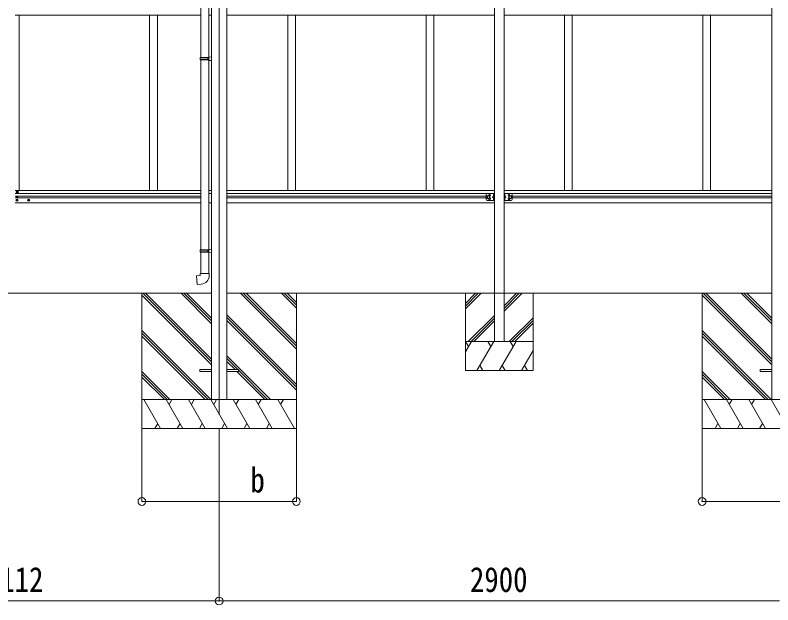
# Model space of a CAD drawing. Units: millimetres at full size, sheet at 1:40; details may follow other scales. Extents: x -11181 to 11305, y -7804 to 7716.
# Drawn here: x 4499 to 8421, y -2171 to 881 of the extents above; entities that cross this region are included whole.
import ezdxf
from ezdxf.enums import TextEntityAlignment as Align

# ---------------------------------------------------------------- set-up
doc = ezdxf.new("R2010")
doc.units = ezdxf.units.MM
doc.header["$LTSCALE"] = 40
doc.header["$PDMODE"] = 32
doc.header["$PDSIZE"] = 40
for name, color, linetype, lineweight in [('0-0_0', 7, 'Continuous', 9), ('0-1_本体', 4, 'Continuous', 9), ('0-2_部品', 7, 'Continuous', 9), ('0-8_PARTS2', 2, 'Continuous', 9), ('0-A_寸法', 6, 'Continuous', 9), ('1-0_FRAME', 7, 'Continuous', 9), ('1-1_GLASS', 4, 'Continuous', 9), ('1-2_GLASS_SEAL', 7, 'Continuous', 9), ('1-3_NOTPRINT', 4, 'Continuous', 9)]:
    doc.layers.add(name, color=color, linetype=linetype, lineweight=lineweight)
doc.styles.add('ＭＳ ゴシック', font='')
doc.styles.get('ＭＳ ゴシック').set_extended_font_data('MS Gothic')

msp = doc.modelspace()

# ---------------------------------------------------------------- linework, layer by layer
at = {"layer": '0-0_0'}
for p, q in [((3482.76, -558.19), (5175.76, -558.19)), ((5515.76, -558.19), (3822.76, -558.19)), ((5155.26, -558.19), (5155.26, -1258.19)), ((5515.76, -928.2), (5155.26, -567.7)), ((5515.76, -914.06), (5159.89, -558.19)), ((5515.76, -899.92), (5174.03, -558.19)), ((5515.76, -716.07), (5357.88, -558.19)), ((5515.76, -701.93), (5372.02, -558.19)), ((5515.76, -687.79), (5386.16, -558.19)), ((8415.76, -558.19), (5594.76, -558.19)), ((5955.26, -847.2), (5666.25, -558.19)), ((5955.26, -833.06), (5680.39, -558.19)), ((5955.26, -818.92), (5694.53, -558.19)), ((5955.26, -635.07), (5878.38, -558.19)), ((5955.26, -620.93), (5892.52, -558.19)), ((5955.26, -606.79), (5906.66, -558.19)), ((5955.26, -558.19), (5955.26, -1258.19)), ((8055.26, -558.19), (8055.26, -1258.19)), ((8415.76, -928.2), (8055.26, -567.7)), ((8415.76, -914.06), (8059.89, -558.19)), ((8415.76, -899.92), (8074.03, -558.19)), ((8415.76, -716.07), (8257.88, -558.19)), ((8415.76, -701.93), (8272.02, -558.19)), ((8415.76, -687.79), (8286.16, -558.19)), ((5955.26, -1031.05), (5594.76, -670.55)), ((5955.26, -1045.19), (5594.76, -684.69)), ((5955.26, -1059.33), (5594.76, -698.84)), ((5511.9, -1108.19), (5155.26, -751.55)), ((5497.76, -1108.19), (5155.26, -765.69)), ((5483.62, -1108.19), (5155.26, -779.84)), ((8411.9, -1108.19), (8055.26, -751.55)), ((8397.76, -1108.19), (8055.26, -765.69)), ((8383.62, -1108.19), (8055.26, -779.84)), ((5820.27, -1108.19), (5594.76, -882.68)), ((5651.61, -953.68), (5594.76, -896.83)), ((5637.47, -953.68), (5594.76, -910.97)), ((5299.77, -1108.19), (5155.26, -963.68)), ((5285.63, -1108.19), (5155.26, -977.83)), ((5791.98, -1108.19), (5646.47, -962.68)), ((5806.13, -1108.19), (5655.26, -957.33)), ((8199.77, -1108.19), (8055.26, -963.68)), ((8185.63, -1108.19), (8055.26, -977.83)), ((5271.48, -1108.19), (5155.26, -991.97)), ((8171.48, -1108.19), (8055.26, -991.97)), ((5155.26, -1108.19), (5955.26, -1108.19)), ((5252.15, -1258.19), (5165.55, -1108.19)), ((5367.62, -1258.19), (5281.02, -1108.19)), ((5311.02, -1108.19), (5296.02, -1134.17)), ((5483.09, -1258.19), (5396.49, -1108.19)), ((5411.49, -1134.17), (5426.49, -1108.19)), ((5598.56, -1258.19), (5511.96, -1108.19)), ((5526.96, -1134.17), (5541.96, -1108.19)), ((5714.03, -1258.19), (5627.43, -1108.19)), ((5642.43, -1134.17), (5657.43, -1108.19)), ((5829.5, -1258.19), (5742.9, -1108.19)), ((5757.9, -1134.17), (5772.9, -1108.19)), ((5944.97, -1258.19), (5858.37, -1108.19)), ((5873.37, -1134.17), (5888.37, -1108.19)), ((8055.26, -1108.19), (8855.26, -1108.19)), ((8152.15, -1258.19), (8065.55, -1108.19)), ((8267.62, -1258.19), (8181.02, -1108.19)), ((8211.02, -1108.19), (8196.02, -1134.17)), ((8383.09, -1258.19), (8296.49, -1108.19)), ((8311.49, -1134.17), (8326.49, -1108.19)), ((8498.56, -1258.19), (8411.96, -1108.19)), ((5237.15, -1232.21), (5222.15, -1258.19)), ((5352.62, -1232.21), (5337.62, -1258.19)), ((5468.09, -1232.21), (5453.09, -1258.19)), ((5583.56, -1232.21), (5568.56, -1258.19)), ((5699.03, -1232.21), (5684.03, -1258.19)), ((5814.5, -1232.21), (5799.5, -1258.19)), ((8137.15, -1232.21), (8122.15, -1258.19)), ((8252.62, -1232.21), (8237.62, -1258.19)), ((8368.09, -1232.21), (8353.09, -1258.19)), ((5955.26, -1258.19), (5155.26, -1258.19)), ((8855.26, -1258.19), (8055.26, -1258.19))]:
    msp.add_line(p, q, dxfattribs=at)
at = {"layer": '0-1_本体'}
for p, q in [((5515.76, 2034.19), (5515.76, -1108.22)), ((5594.76, 2034.19), (5594.76, -1108.22)), ((8415.76, 2034.19), (8415.76, -1108.22))]:
    msp.add_line(p, q, dxfattribs=at)
at = {"layer": '0-2_部品'}
for p, q in [((5459.76, 1755.56), (5459.76, 661.37)), ((5501.76, 1753), (5501.76, 663.93)), ((5457.76, 659.37), (5458.76, 661.37)), ((5457.76, 659.37), (5501.76, 659.37)), ((5457.76, 659.37), (5457.76, 651.37)), ((5457.76, 651.37), (5501.76, 651.37)), ((5457.76, 651.37), (5458.76, 649.37)), ((5458.76, 661.37), (5501.76, 661.37)), ((5458.76, 649.37), (5501.76, 649.37)), ((5459.76, 649.37), (5459.76, -333.79)), ((5497.28, 659.37), (5496.85, 661.37)), ((5499.76, 663.87), (5515.76, 664.34)), ((5499.76, 661.87), (5499.76, 663.87)), ((5499.76, 661.87), (5501.76, 661.87)), ((5499.76, 646.87), (5499.76, 648.87)), ((5499.76, 646.87), (5515.76, 646.4)), ((5501.76, 646.81), (5501.76, -331.23)), ((5515.76, 664.34), (5515.76, 646.4)), ((5457.76, -335.79), (5458.76, -333.79)), ((5457.76, -335.79), (5501.76, -335.79)), ((5457.76, -335.79), (5457.76, -343.79)), ((5457.76, -343.79), (5501.76, -343.79)), ((5457.76, -343.79), (5458.76, -345.79)), ((5458.76, -333.79), (5501.76, -333.79)), ((5458.76, -345.79), (5501.76, -345.79)), ((5459.76, -345.79), (5459.76, -455.79)), ((5497.28, -335.79), (5496.85, -333.79)), ((5499.76, -331.29), (5515.76, -330.82)), ((5499.76, -333.29), (5499.76, -331.29)), ((5499.76, -333.29), (5501.76, -333.29)), ((5499.76, -348.29), (5499.76, -346.29)), ((5499.76, -348.29), (5515.76, -348.76)), ((5501.76, -348.35), (5501.76, -455.79)), ((5515.76, -330.82), (5515.76, -348.76)), ((5457.76, -455.79), (5503.76, -455.79)), ((5457.76, -465.79), (5457.76, -455.79)), ((5503.76, -455.79), (5503.76, -466.71))]:
    msp.add_line(p, q, dxfattribs=at)
at = {"layer": '0-2_部品', "color": 4}
for p, q in [((5515.76, -953.68), (5455.26, -953.68)), ((5455.26, -953.68), (5455.26, -962.68)), ((5515.76, -962.68), (5455.26, -962.68)), ((5655.26, -953.68), (5594.76, -953.68)), ((5655.26, -962.68), (5594.76, -962.68)), ((5655.26, -953.68), (5655.26, -962.68)), ((8415.76, -953.68), (8355.26, -953.68)), ((8355.26, -953.68), (8355.26, -962.68)), ((8415.76, -962.68), (8355.26, -962.68))]:
    msp.add_line(p, q, dxfattribs=at)
at = {"layer": '0-2_部品'}
for points in [[(5497.28, 659.37), (5497.28, 651.37), (5496.85, 649.37)], [(5499.76, 648.87), (5501.76, 648.87), (5501.76, 661.87)], [(5497.28, -335.79), (5497.28, -343.79), (5496.85, -345.79)], [(5499.76, -346.29), (5501.76, -346.29), (5501.76, -333.29)], [(5462.68, -511.54), (5441.84, -513.36), (5437.84, -467.53), (5457.76, -465.79)]]:
    msp.add_lwpolyline(points, dxfattribs=at)
msp.add_arc((5458.76, -466.71), 45, 275, 0, dxfattribs=at)
at = {"layer": '0-8_PARTS2'}
msp.add_line((5555.26, 2188.15), (5555.26, -1187.08), dxfattribs=at)
at = {"layer": '0-A_寸法'}
for p, q in [((5155.26, -1636.08), (5155.26, -1261.67)), ((5555.26, -2151.07), (5555.26, -1261.67)), ((5955.26, -1636.08), (5955.26, -1261.67)), ((8055.26, -1636.08), (8055.26, -1261.67)), ((5955.26, -1636.08), (5155.26, -1636.08)), ((8855.26, -1636.08), (8055.26, -1636.08)), ((3443.26, -2151.07), (5555.26, -2151.07)), ((8455.26, -2151.07), (5555.26, -2151.07))]:
    msp.add_line(p, q, dxfattribs=at)
for p in [(5155.26, -1636.08), (5955.26, -1636.08), (8055.26, -1636.08), (5555.26, -2151.07)]:
    msp.add_point(p, dxfattribs=at)
at = {"layer": '1-0_FRAME'}
for p, q in [((6830.28, -558.39), (6830.28, -958.39)), ((6830.28, -610.74), (6882.62, -558.39)), ((6830.28, -624.88), (6896.77, -558.39)), ((6830.28, -639.02), (6910.91, -558.39)), ((7030.28, -622.87), (7094.76, -558.39)), ((7030.28, -637.01), (7108.9, -558.39)), ((7030.28, -651.15), (7123.04, -558.39)), ((7180.28, -958.39), (7180.28, -558.39)), ((6844.76, -808.39), (6980.28, -672.87)), ((6858.9, -808.39), (6980.28, -687.01)), ((6873.04, -808.39), (6980.28, -701.15)), ((7056.89, -808.39), (7180.28, -685)), ((7071.03, -808.39), (7180.28, -699.14)), ((7085.17, -808.39), (7180.28, -713.29)), ((6830.28, -861.5), (6860.94, -808.39)), ((6830.28, -808.39), (7180.28, -808.39)), ((6845.94, -834.37), (6830.94, -808.39)), ((6889.81, -958.39), (6976.41, -808.39)), ((6961.41, -834.37), (6946.41, -808.39)), ((7005.28, -958.39), (7091.88, -808.39)), ((7076.88, -834.37), (7061.88, -808.39)), ((7120.75, -958.39), (7180.28, -855.29)), ((6904.81, -932.41), (6919.81, -958.39)), ((7020.28, -932.41), (7035.28, -958.39)), ((7135.75, -932.41), (7150.75, -958.39)), ((6830.28, -958.39), (7180.28, -958.39))]:
    msp.add_line(p, q, dxfattribs=at)
at = {"layer": '1-1_GLASS'}
for p, q in [((5459.76, 880.53), (4499.28, 880.53)), ((4519.26, 880.53), (4519.26, -26.47)), ((5195.28, -26.47), (5195.28, 880.77)), ((5235.28, -26.47), (5235.28, 880.53)), ((5501.98, 880.53), (5515.98, 880.53)), ((5594.76, 880.53), (6980.28, 880.53)), ((5911.28, -26.47), (5911.28, 880.53)), ((5951.28, -26.47), (5951.28, 880.53)), ((6627.28, 880.53), (6627.28, -26.47)), ((6667.28, 880.53), (6667.28, -26.47)), ((7030.28, 880.53), (8415.76, 880.53)), ((7343.28, 880.53), (7343.28, -26.47)), ((7383.28, 880.53), (7383.28, -26.47)), ((8059.28, -26.47), (8059.28, 880.53)), ((8099.28, -26.47), (8099.28, 880.53)), ((4499.28, -26.47), (5459.76, -26.47)), ((5501.96, -26.47), (5515.96, -26.47)), ((5594.76, -26.47), (6980.28, -26.47)), ((7030.28, -26.47), (8415.76, -26.47)), ((4499.28, -42.47), (5457.76, -42.47)), ((4499.28, -55.97), (5459.76, -55.97)), ((4499.28, -64.97), (5459.76, -64.97)), ((5501.96, -42.47), (5515.96, -42.47)), ((5594.76, -42.47), (6980.28, -42.47)), ((5594.76, -55.97), (6938.28, -55.97)), ((5594.76, -64.97), (6938.28, -64.97)), ((7030.28, -42.47), (8415.76, -42.47)), ((7072.28, -55.97), (8415.76, -55.97)), ((7072.28, -64.97), (8415.76, -64.97)), ((4499.28, -90.97), (5459.76, -90.97)), ((5501.96, -90.97), (5515.96, -90.97)), ((5594.76, -90.97), (6980.28, -90.97)), ((7030.28, -90.97), (8415.76, -90.97))]:
    msp.add_line(p, q, dxfattribs=at)
at = {"layer": '1-2_GLASS_SEAL'}
for p, q in [((4508.76, -33.59), (4507.76, -33.59)), ((4511.76, -34.59), (4512.76, -34.59)), ((4507.76, -77.09), (4506.76, -77.09)), ((4508.03, -61.5), (4507.21, -61.5)), ((4510.49, -60.68), (4511.31, -60.68)), ((4510.76, -76.09), (4511.76, -76.09)), ((4567.76, -77.09), (4566.76, -77.09)), ((4570.76, -76.09), (4571.76, -76.09)), ((6938.08, -47.97), (6938.08, -72.97)), ((6943.08, -42.97), (6980.08, -42.97)), ((6943.08, -77.97), (6980.08, -77.97)), ((6977.58, -60.47), (6970.58, -60.47)), ((6977.08, -47.47), (6976.27, -47.61)), ((6977.08, -55.47), (6976.27, -55.33)), ((6977.08, -65.47), (6976.27, -65.61)), ((6977.08, -73.47), (6976.27, -73.33)), ((6977.08, -55.47), (6977.58, -55.38)), ((6977.08, -73.47), (6977.58, -73.38)), ((6977.58, -42.97), (6977.58, -77.97)), ((6980.08, -42.97), (6980.08, -77.97)), ((7030.48, -42.97), (7030.48, -77.97)), ((7067.48, -42.97), (7030.48, -42.97)), ((7067.48, -77.97), (7030.48, -77.97)), ((7032.98, -42.97), (7032.98, -77.97)), ((7033.48, -55.47), (7032.98, -55.38)), ((7032.98, -60.47), (7039.98, -60.47)), ((7033.48, -73.47), (7032.98, -73.38)), ((7033.48, -47.47), (7034.28, -47.61)), ((7033.48, -55.47), (7034.28, -55.33)), ((7033.48, -65.47), (7034.28, -65.61)), ((7033.48, -73.47), (7034.28, -73.33)), ((7072.48, -47.97), (7072.48, -72.97))]:
    msp.add_line(p, q, dxfattribs=at)
for points in [[(4507.76, -33.59), (4507.76, -34.59), (4508.76, -34.59)], [(4510.76, -32.59), (4510.76, -31.59), (4509.76, -31.59), (4509.76, -32.59)], [(4509.76, -35.59), (4509.76, -36.59), (4510.76, -36.59), (4510.76, -35.59)], [(4512.76, -34.59), (4512.76, -33.59), (4511.76, -33.59)], [(4506.76, -77.09), (4506.76, -76.09), (4507.76, -76.09)], [(4507.21, -61.5), (4507.21, -60.68), (4508.03, -60.68)], [(4508.76, -75.09), (4508.76, -74.09), (4509.76, -74.09), (4509.76, -75.09)], [(4509.76, -78.09), (4509.76, -79.09), (4508.76, -79.09), (4508.76, -78.09)], [(4508.85, -59.86), (4508.85, -59.04), (4509.67, -59.04), (4509.67, -59.86)], [(4509.67, -62.32), (4509.67, -63.14), (4508.85, -63.14), (4508.85, -62.32)], [(4511.31, -60.68), (4511.31, -61.5), (4510.49, -61.5)], [(4511.76, -76.09), (4511.76, -77.09), (4510.76, -77.09)], [(4566.76, -77.09), (4566.76, -76.09), (4567.76, -76.09)], [(4568.76, -75.09), (4568.76, -74.09), (4569.76, -74.09), (4569.76, -75.09)], [(4569.76, -78.09), (4569.76, -79.09), (4568.76, -79.09), (4568.76, -78.09)], [(4571.76, -76.09), (4571.76, -77.09), (4570.76, -77.09)], [(6977.58, -55.47), (6970.58, -60.47), (6977.58, -65.47)], [(6977.96, -51.47), (6977.33, -50.28), (6975.1, -49.17)], [(6977.96, -51.47), (6977.33, -52.66), (6975.1, -53.77)], [(6977.96, -69.47), (6977.33, -68.28), (6975.1, -67.17)], [(6977.96, -69.47), (6977.33, -70.66), (6975.1, -71.77)], [(6977.08, -55.47), (6977.08, -47.47), (6977.58, -47.56), (6977.58, -55.38)], [(6977.08, -73.47), (6977.08, -65.47), (6977.58, -65.56), (6977.58, -73.38)], [(7032.59, -51.47), (7033.22, -50.28), (7035.46, -49.17)], [(7032.59, -51.47), (7033.22, -52.66), (7035.46, -53.77)], [(7032.59, -69.47), (7033.22, -68.28), (7035.46, -67.17)], [(7032.59, -69.47), (7033.22, -70.66), (7035.46, -71.77)], [(7033.48, -55.47), (7033.48, -47.47), (7032.98, -47.56), (7032.98, -55.38)], [(7032.98, -55.47), (7039.98, -60.47), (7032.98, -65.47)], [(7033.48, -73.47), (7033.48, -65.47), (7032.98, -65.56), (7032.98, -73.38)]]:
    msp.add_lwpolyline(points, dxfattribs=at)
for points in [[(6948.08, -67.97), (6954.58, -64.22), (6954.58, -56.72), (6948.08, -52.96), (6941.58, -56.72), (6941.58, -64.22)], [(7062.48, -67.97), (7055.98, -64.22), (7055.98, -56.72), (7062.48, -52.96), (7068.98, -56.72), (7068.98, -64.22)]]:
    msp.add_lwpolyline(points, close=True, dxfattribs=at)
for centre, radius in [((4510.26, -34.09), 5.9), ((4509.26, -76.59), 5.9), ((4509.26, -61.09), 3.75), ((4569.26, -76.59), 5.9), ((6948.08, -60.47), 8.5), ((6948.08, -60.47), 7.5), ((6948.08, -60.47), 6.5), ((7062.48, -60.47), 8.5), ((7062.48, -60.47), 7.5), ((7062.48, -60.47), 6.5)]:
    msp.add_circle(centre, radius, dxfattribs=at)
for centre, radius, start, end in [((4508.76, -32.59), 1, 270, 0), ((4508.76, -35.59), 1, 0, 90), ((4511.76, -32.59), 1, 180, 270), ((4511.76, -35.59), 1, 90, 180), ((4507.76, -75.09), 1, 270, 0), ((4507.76, -78.09), 1, 0, 90), ((4508.03, -59.86), 0.82, 270, 0), ((4508.03, -62.32), 0.82, 0, 90), ((4510.49, -59.86), 0.82, 180, 270), ((4510.49, -62.32), 0.82, 90, 180), ((4510.76, -75.09), 1, 180, 270), ((4510.76, -78.09), 1, 90, 180), ((4567.76, -75.09), 1, 270, 0), ((4567.76, -78.09), 1, 0, 90), ((4570.76, -75.09), 1, 180, 270), ((4570.76, -78.09), 1, 90, 180), ((6943.08, -47.97), 5, 90, 180), ((6943.08, -72.97), 5, 180, 270), ((6955.08, -51.97), 4.25, 274.76077, 186.29431), ((6955.08, -68.97), 4.25, 173.70569, 85.23923), ((6981.18, -51.47), 6.5, 147.94412, 212.05588), ((6981.18, -69.47), 6.5, 147.94412, 212.05588), ((6976.43, -48.5), 0.9, 100, 147.94412), ((6976.43, -54.44), 0.9, 212.05588, 260), ((6976.43, -66.5), 0.9, 100, 147.94412), ((6976.43, -72.44), 0.9, 212.05588, 260), ((7034.12, -48.5), 0.9, 32.05588, 80), ((7034.12, -54.44), 0.9, 280, 327.94412), ((7034.12, -66.5), 0.9, 32.05588, 80), ((7034.12, -72.44), 0.9, 280, 327.94412), ((7029.38, -51.47), 6.5, 327.94412, 32.05588), ((7029.38, -69.47), 6.5, 327.94412, 32.05588), ((7055.48, -51.97), 4.25, 353.70569, 265.23923), ((7055.48, -68.97), 4.25, 94.76077, 6.29431), ((7067.48, -47.97), 5, 0, 90), ((7067.48, -72.97), 5, 270, 0)]:
    msp.add_arc(centre, radius, start, end, dxfattribs=at)
at = {"layer": '1-3_NOTPRINT'}
for p, q in [((6980.28, 2022.25), (6980.28, -808.39)), ((7030.28, 2022.25), (7030.28, -808.39))]:
    msp.add_line(p, q, dxfattribs=at)

# ---------------------------------------------------------------- texts
at = {"layer": '0-A_寸法', "color": 7, "style": 'ＭＳ ゴシック', "width": 0.85}
for s, p in [('b', (5717.26, -1628.08)), ('2112', (4347.26, -2143.07)), ('2900', (6853.26, -2143.07))]:
    msp.add_text(s, height=129, dxfattribs=at).set_placement(p, align=Align.BOTTOM_LEFT)

doc.saveas('drawing.dxf')
